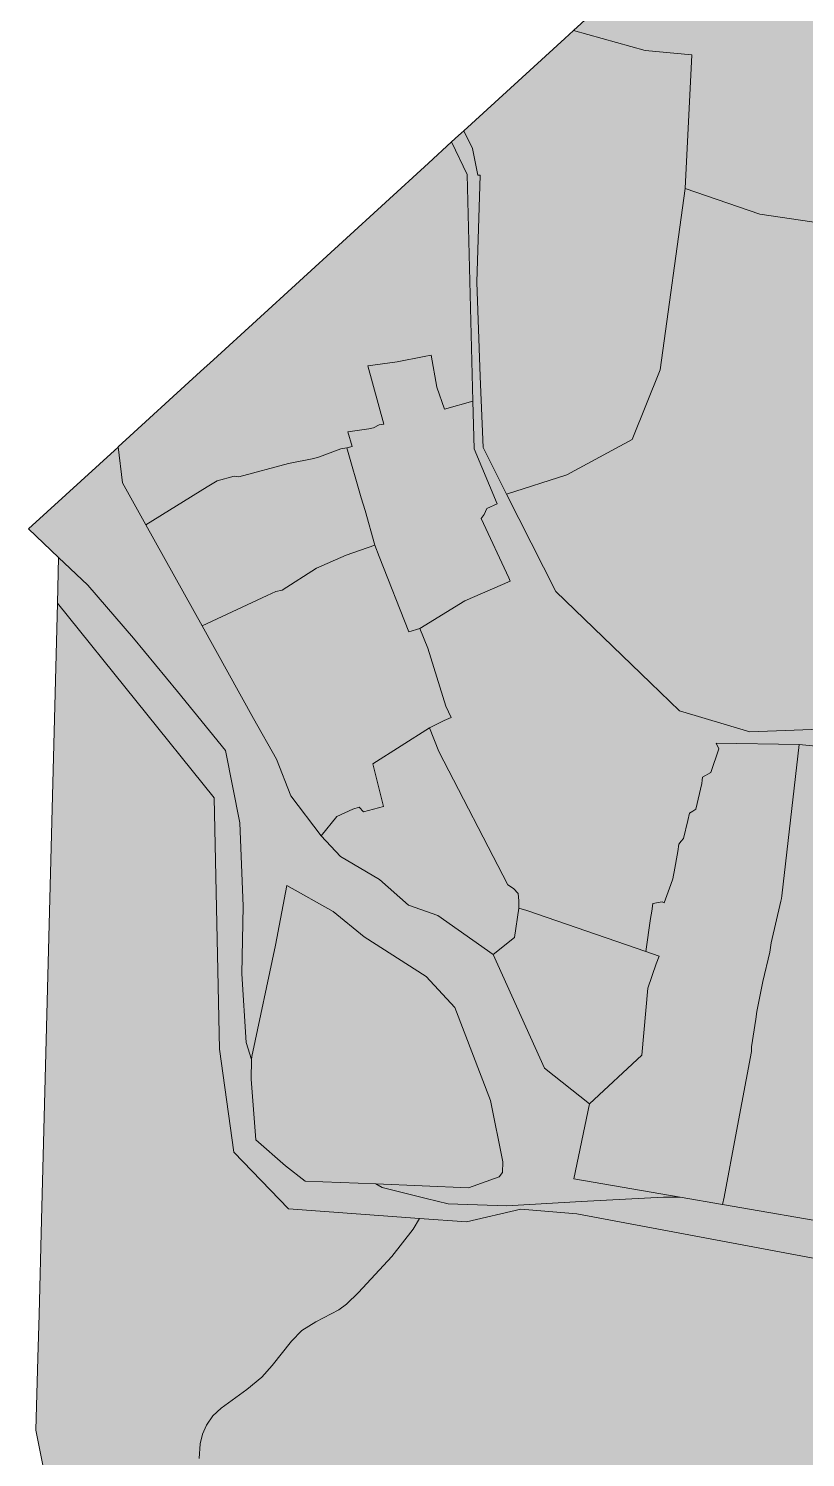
# Model space of a CAD drawing. Header units: metres. Extents: x 541853 to 549675, y 1832829 to 1845715.
# Drawn here: x 545897 to 546120.2, y 1833935.8 to 1834346.3 of the extents above; entities that cross this region are included whole.
import ezdxf

# ---------------------------------------------------------------- set-up
doc = ezdxf.new("R2010")
doc.units = ezdxf.units.M
doc.header["$MEASUREMENT"] = 0
doc.layers.add('1', color=7, linetype='Continuous', lineweight=0)

msp = doc.modelspace()

# ---------------------------------------------------------------- hatches: boundary and pattern name
at = {"layer": '1', "linetype": 'Continuous', "lineweight": 0}
for color, points in [(53, [(546130.53, 1834289.58), (546107.13, 1834293), (546085.71, 1834300.365), (546087.57, 1834338.825), (546074.16, 1834340.085), (546053.58, 1834345.8), (546112.02, 1834399.245), (546154.29, 1834437.885), (546148.17, 1834402.95)]), (53, [(546034.38, 1834212.555), (546027.6, 1834225.965), (546026.76, 1834246.425), (546025.83, 1834273.53), (546026.76, 1834304.235), (546026.13, 1834304.235), (546024.6, 1834311.93), (546022.08, 1834316.97), (546051.12, 1834343.52), (546053.58, 1834345.8), (546074.16, 1834340.085), (546087.57, 1834338.825), (546085.71, 1834300.365), (546078.45, 1834248.255), (546070.44, 1834228.275), (546051.63, 1834218.09)]), (53, [(546157.2, 1834140.945), (546155.31, 1834145.715), (546155.1, 1834146.255), (546104.25, 1834144.275), (546084.06, 1834150.365), (546075.75, 1834158.36), (546048.51, 1834184.565), (546034.38, 1834212.555), (546051.63, 1834218.09), (546070.44, 1834228.275), (546078.45, 1834248.255), (546085.71, 1834300.365), (546107.13, 1834293), (546130.53, 1834289.58), (546186, 1834329), (546248.01, 1834264.005), (546233.1, 1834245.645), (546196.65, 1834234.005), (546175.29, 1834210.365), (546155.82, 1834205.04), (546157.59, 1834183.695), (546162.78, 1834175.295), (546165.27, 1834166.82), (546165.42, 1834160.655), (546168.96, 1834152.165), (546171.18, 1834144.755), (546168.33, 1834143.225), (546162.21, 1834141.305)]), (53, [(546074.4, 1834081.215), (546040.2, 1834092.915), (546037.92, 1834093.635), (546037.89, 1834095.69), (546037.71, 1834097.85), (546036.3, 1834099.275), (546034.74, 1834100.34), (546014.85, 1834138.635), (546012.18, 1834145.475), (546016.44, 1834147.53), (546018.48, 1834148.385), (546016.86, 1834151.625), (546011.76, 1834168.305), (546009.45, 1834173.945), (546022.35, 1834181.925), (546035.4, 1834187.565), (546034.98, 1834188.495), (546027.03, 1834205.595), (546027.96, 1834206.735), (546028.71, 1834208.505), (546031.68, 1834209.84), (546025.02, 1834225.605), (546024.66, 1834239.345), (546023.07, 1834304.4), (546018.57, 1834313.775), (546020.55, 1834315.59), (546022.08, 1834316.97), (546024.6, 1834311.93), (546026.13, 1834304.235), (546026.76, 1834304.235), (546025.83, 1834273.53), (546026.76, 1834246.425), (546027.6, 1834225.965), (546034.38, 1834212.555), (546048.51, 1834184.565), (546075.75, 1834158.36), (546084.06, 1834150.365), (546104.25, 1834144.275), (546155.1, 1834146.255), (546155.31, 1834145.715), (546157.2, 1834140.945), (546149.61, 1834137.48), (546118.47, 1834140.66), (546094.62, 1834141.005), (546095.34, 1834139.415), (546093.03, 1834132.605), (546090.69, 1834131.285), (546090.57, 1834130.385), (546090.48, 1834129.455), (546088.71, 1834122.12), (546087.84, 1834121.535), (546086.94, 1834120.95), (546086.4, 1834118.775), (546085.2, 1834113.645), (546084.51, 1834112.835), (546083.82, 1834112.01), (546083.55, 1834109.865), (546082.5, 1834104.105), (546082.29, 1834103.07), (546082.08, 1834102.035), (546081.6, 1834100.4), (546079.68, 1834095.135), (546079.05, 1834095.495), (546076.41, 1834094.97), (546076.11, 1834092.81), (546075.75, 1834090.68)]), (53, [(545930.7, 1834203.78), (545924.01, 1834215.825), (545922.78, 1834226.175), (545946.45, 1834247.835), (545950.14, 1834251.195), (546011.94, 1834307.715), (546018.57, 1834313.775), (546023.07, 1834304.4), (546024.66, 1834239.345), (546016.53, 1834237.005), (546014.31, 1834243.365), (546012.69, 1834252.53), (546010.71, 1834252.125), (546002.94, 1834250.61), (545994.51, 1834249.425), (545999.04, 1834232.73), (545997.78, 1834232.505), (545996.1, 1834231.665), (545994.78, 1834231.335), (545988.78, 1834230.48), (545989.98, 1834226.295), (545988.42, 1834225.875), (545986.74, 1834225.65), (545980.62, 1834223.28), (545978.94, 1834222.785), (545971.65, 1834221.36), (545957.46, 1834217.58), (545956.11, 1834217.715), (545951.16, 1834216.455), (545948.34, 1834214.7)]), (53, [(546006.27, 1834173.06), (545997.75, 1834194.69), (545996.46, 1834197.96), (545993.7, 1834207.92), (545992.53, 1834211.55), (545988.42, 1834225.875), (545989.98, 1834226.295), (545988.78, 1834230.48), (545994.78, 1834231.335), (545996.1, 1834231.665), (545997.78, 1834232.505), (545999.04, 1834232.73), (545994.51, 1834249.425), (546002.94, 1834250.61), (546010.71, 1834252.125), (546012.69, 1834252.53), (546014.31, 1834243.365), (546016.53, 1834237.005), (546024.66, 1834239.345), (546025.02, 1834225.605), (546031.68, 1834209.84), (546028.71, 1834208.505), (546027.96, 1834206.735), (546027.03, 1834205.595), (546034.98, 1834188.495), (546035.4, 1834187.565), (546022.35, 1834181.925), (546009.45, 1834173.945)]), (252, [(546034.41, 1834008.075), (546017.58, 1834008.675), (546011.28, 1834010.22), (545998.59, 1834013.34), (545996.79, 1834014.39), (546023.43, 1834013.28), (546032.22, 1834016.43), (546033.18, 1834017.66), (546033.3, 1834020.72), (546029.73, 1834038.36), (546019.53, 1834065.09), (546011.22, 1834074), (545993.4, 1834085.415), (545984.52, 1834092.63), (545971.26, 1834100.1), (545967.96, 1834082.985), (545961.12, 1834051.02), (545961.09, 1834050.165), (545959.56, 1834055.07), (545958.33, 1834074.795), (545958.63, 1834094.19), (545957.73, 1834118.175), (545953.56, 1834138.965), (545939.82, 1834155.87), (545927.16, 1834171.185), (545914.08, 1834186.47), (545905.65, 1834194.42), (545897.01, 1834202.595), (545922.72, 1834226.115), (545922.75, 1834226.13), (545922.78, 1834226.175), (545924.01, 1834215.825), (545930.7, 1834203.78), (545946.9, 1834174.71), (545961.66, 1834148.16), (545968.29, 1834136.4), (545972.34, 1834125.885), (545981.1, 1834114.365), (545986.65, 1834108.455), (545997.81, 1834101.9), (546006.18, 1834094.52), (546014.64, 1834091.505), (546030.48, 1834080.285), (546045.27, 1834047.705), (546058.14, 1834037.415), (546053.67, 1834015.845), (546084.27, 1834010.58), (546079.53, 1834010.565), (546079.47, 1834010.565), (546055.83, 1834009.395)]), (53, [(545946.9, 1834174.71), (545930.7, 1834203.78), (545948.34, 1834214.7), (545951.16, 1834216.455), (545956.11, 1834217.715), (545957.46, 1834217.58), (545971.65, 1834221.36), (545978.94, 1834222.785), (545980.62, 1834223.28), (545986.74, 1834225.65), (545988.42, 1834225.875), (545992.53, 1834211.55), (545993.7, 1834207.92), (545996.46, 1834197.96), (545988.3, 1834195.035), (545979.78, 1834191.36), (545969.91, 1834185.03), (545968.08, 1834184.655), (545965.59, 1834183.5)]), (53, [(545981.1, 1834114.365), (545972.34, 1834125.885), (545968.29, 1834136.4), (545961.66, 1834148.16), (545946.9, 1834174.71), (545965.59, 1834183.5), (545968.08, 1834184.655), (545969.91, 1834185.03), (545979.78, 1834191.36), (545988.3, 1834195.035), (545996.46, 1834197.96), (545997.75, 1834194.69), (546006.27, 1834173.06), (546009.45, 1834173.945), (546011.76, 1834168.305), (546016.86, 1834151.625), (546018.48, 1834148.385), (546016.44, 1834147.53), (546012.18, 1834145.475), (545995.89, 1834135.065), (545998.95, 1834122.84), (545993.25, 1834121.265), (545991.96, 1834122.645), (545990.16, 1834122.075), (545985.54, 1834119.96)]), (252, [(546203.7, 1833977.835), (546054.54, 1834005.855), (546038.43, 1834007.175), (546022.86, 1834003.545), (546009.36, 1834004.505), (545971.68, 1834007.205), (545955.96, 1834023.54), (545951.91, 1834053.105), (545950.35, 1834125.3), (545905.32, 1834181.25), (545905.65, 1834194.42), (545914.08, 1834186.47), (545927.16, 1834171.185), (545939.82, 1834155.87), (545953.56, 1834138.965), (545957.73, 1834118.175), (545958.63, 1834094.19), (545958.33, 1834074.795), (545959.56, 1834055.07), (545961.09, 1834050.165), (545960.94, 1834044.495), (545962.35, 1834027.065), (545970.81, 1834019.565), (545976.45, 1834015.23), (545996.79, 1834014.39), (545998.59, 1834013.34), (546011.28, 1834010.22), (546017.58, 1834008.675), (546034.41, 1834008.075), (546055.83, 1834009.395), (546079.47, 1834010.565), (546079.53, 1834010.565), (546084.27, 1834010.58), (546096.42, 1834008.48), (546130.74, 1834002.555), (546169.14, 1833995.925), (546174.63, 1833994.785), (546176.16, 1833994.02), (546179.19, 1833994.32), (546189.24, 1833991.995), (546202.83, 1833989.775), (546199.29, 1833989.085), (546202.59, 1833988.965), (546205.29, 1833988.125), (546206.04, 1833987.285), (546206.67, 1833984.405), (546207.27, 1833983.475), (546208.83, 1833982.785), (546211.65, 1833982.395), (546213.03, 1833981.54)]), (53, [(545992.2, 1833821.265), (545988.57, 1833823.905), (545973.69, 1833836.445), (545947.02, 1833857.955), (545910.87, 1833884.94), (545899.14, 1833943.605), (545899.71, 1833964.425), (545900.04, 1833976.89), (545900.76, 1834004.055), (545905.32, 1834181.25), (545950.35, 1834125.3), (545951.91, 1834053.105), (545955.96, 1834023.54), (545971.68, 1834007.205), (546009.36, 1834004.505), (546007.47, 1834001.385), (546001.38, 1833993.585), (545991.84, 1833983.175), (545988.36, 1833979.89), (545986.17, 1833978.18), (545979.54, 1833974.82), (545975.55, 1833972.33), (545972.52, 1833969.27), (545966.97, 1833962.265), (545964, 1833958.905), (545959.68, 1833955.335), (545952.33, 1833950.01), (545949.99, 1833947.745), (545948.16, 1833945.135), (545947.02, 1833942.495), (545946.36, 1833939.75), (545946.06, 1833935.49), (545946.54, 1833930.915), (545947.74, 1833927.345), (545948.94, 1833925.485), (545951.34, 1833923.025), (545959.95, 1833916.77), (545962.14, 1833914.985), (545963.94, 1833913.02), (545964.96, 1833911.235), (545965.62, 1833909.3), (545966.01, 1833906.81), (545966.1, 1833904.305), (545965.89, 1833901.515), (545965.05, 1833898.995), (545963.82, 1833897.255), (545957.07, 1833889.545), (545954.73, 1833886.065), (545952.78, 1833882.33), (545951.37, 1833878.94), (545949.48, 1833873.18), (545948.43, 1833868.47), (545948.55, 1833867.12), (545950.5, 1833865.2), (545962.77, 1833850.14), (545970.15, 1833842.085), (545980.89, 1833831.48)]), (53, [(546030.48, 1834080.285), (546014.64, 1834091.505), (546006.18, 1834094.52), (545997.81, 1834101.9), (545986.65, 1834108.455), (545981.1, 1834114.365), (545985.54, 1834119.96), (545990.16, 1834122.075), (545991.96, 1834122.645), (545993.25, 1834121.265), (545998.95, 1834122.84), (545995.89, 1834135.065), (546012.18, 1834145.475), (546014.85, 1834138.635), (546034.74, 1834100.34), (546036.3, 1834099.275), (546037.71, 1834097.85), (546037.89, 1834095.69), (546037.92, 1834093.635), (546036.6, 1834085.205)]), (53, [(546169.14, 1833995.925), (546130.74, 1834002.555), (546096.42, 1834008.48), (546096.84, 1834010.625), (546100.41, 1834029.585), (546104.73, 1834052.475), (546104.7, 1834053.825), (546105.99, 1834061.775), (546106.23, 1834063.905), (546107.97, 1834072.56), (546109.98, 1834081.005), (546110.37, 1834083.705), (546113.19, 1834095.615), (546113.34, 1834096.38), (546113.49, 1834097.13), (546114.93, 1834109.685), (546118.47, 1834140.66), (546149.61, 1834137.48), (546157.2, 1834140.945), (546162.21, 1834141.305), (546168.33, 1834143.225), (546171.18, 1834144.755), (546172.08, 1834140.615), (546174.06, 1834136.46), (546174.48, 1834135.695), (546176.85, 1834134.33), (546178.14, 1834131.495), (546182.16, 1834127.205), (546185.19, 1834124.25), (546192.51, 1834119.555), (546196.83, 1834117.23), (546196.83, 1834116.015), (546196.83, 1834114.2), (546199.47, 1834111.965), (546200.16, 1834112.865), (546201, 1834113.615), (546202.53, 1834114.68), (546208.86, 1834113.09), (546215.1, 1834111.785), (546216.57, 1834112.295), (546222.24, 1834115.61), (546222.24, 1834117.275), (546223.47, 1834118.715), (546225.45, 1834119.075), (546228.81, 1834118.895), (546231.03, 1834119.585), (546231.18, 1834119.615), (546234.24, 1834120.185), (546236.37, 1834121.325), (546238.62, 1834115.565), (546237.24, 1834115.505), (546237.39, 1834112.865), (546237.39, 1834112.715), (546235.41, 1834107.765), (546234.15, 1834101.465), (546233.91, 1834095.135), (546233.43, 1834084.38), (546238.05, 1834085.175), (546237.03, 1834057.995), (546237.69, 1834051.545), (546237.39, 1834046.415), (546226.98, 1834044.345), (546224.61, 1834043.865), (546222.66, 1834043.955), (546220.65, 1834044.18), (546218.61, 1834044.75), (546207.48, 1834048.395), (546203.25, 1834050.96), (546202.65, 1834047.33), (546197.88, 1834039.755), (546191.1, 1834031.925), (546188.79, 1834030.275), (546187.74, 1834029.105), (546187.35, 1834027.77), (546184.26, 1834025.385), (546178.32, 1834019.805), (546175.83, 1834017.285), (546175.92, 1834014.72), (546174, 1834008.72), (546174.99, 1834000.965), (546169.56, 1833997.095), (546169.38, 1833996.6)]), (53, [(546096.42, 1834008.48), (546084.27, 1834010.58), (546053.67, 1834015.845), (546058.14, 1834037.415), (546073.23, 1834051.425), (546074.97, 1834070.685), (546077.37, 1834077.645), (546078.18, 1834079.88), (546074.4, 1834081.215), (546075.75, 1834090.68), (546076.11, 1834092.81), (546076.41, 1834094.97), (546079.05, 1834095.495), (546079.68, 1834095.135), (546081.6, 1834100.4), (546082.08, 1834102.035), (546082.29, 1834103.07), (546082.5, 1834104.105), (546083.55, 1834109.865), (546083.82, 1834112.01), (546084.51, 1834112.835), (546085.2, 1834113.645), (546086.4, 1834118.775), (546086.94, 1834120.95), (546087.84, 1834121.535), (546088.71, 1834122.12), (546090.48, 1834129.455), (546090.57, 1834130.385), (546090.69, 1834131.285), (546093.03, 1834132.605), (546095.34, 1834139.415), (546094.62, 1834141.005), (546118.47, 1834140.66), (546114.93, 1834109.685), (546113.49, 1834097.13), (546113.34, 1834096.38), (546113.19, 1834095.615), (546110.37, 1834083.705), (546109.98, 1834081.005), (546107.97, 1834072.56), (546106.23, 1834063.905), (546105.99, 1834061.775), (546104.7, 1834053.825), (546104.73, 1834052.475), (546100.41, 1834029.585), (546096.84, 1834010.625)]), (53, [(546023.43, 1834013.28), (545996.79, 1834014.39), (545976.45, 1834015.23), (545970.81, 1834019.565), (545962.35, 1834027.065), (545960.94, 1834044.495), (545961.09, 1834050.165), (545961.12, 1834051.02), (545967.96, 1834082.985), (545971.26, 1834100.1), (545984.52, 1834092.63), (545993.4, 1834085.415), (546011.22, 1834074), (546019.53, 1834065.09), (546029.73, 1834038.36), (546033.3, 1834020.72), (546033.18, 1834017.66), (546032.22, 1834016.43)]), (53, [(546058.14, 1834037.415), (546045.27, 1834047.705), (546030.48, 1834080.285), (546036.6, 1834085.205), (546037.92, 1834093.635), (546040.2, 1834092.915), (546074.4, 1834081.215), (546078.18, 1834079.88), (546077.37, 1834077.645), (546074.97, 1834070.685), (546073.23, 1834051.425)]), (53, [(546096.75, 1833750.765), (546072.3, 1833766.98), (546050.34, 1833781.545), (546015.66, 1833803.85), (546008.04, 1833809.775), (545997.78, 1833817.2), (545992.2, 1833821.265), (545980.89, 1833831.48), (545970.15, 1833842.085), (545962.77, 1833850.14), (545950.5, 1833865.2), (545948.55, 1833867.12), (545948.43, 1833868.47), (545949.48, 1833873.18), (545951.37, 1833878.94), (545952.78, 1833882.33), (545954.73, 1833886.065), (545957.07, 1833889.545), (545963.82, 1833897.255), (545965.05, 1833898.995), (545965.89, 1833901.515), (545966.1, 1833904.305), (545966.01, 1833906.81), (545965.62, 1833909.3), (545964.96, 1833911.235), (545963.94, 1833913.02), (545962.14, 1833914.985), (545959.95, 1833916.77), (545951.34, 1833923.025), (545948.94, 1833925.485), (545947.74, 1833927.345), (545946.54, 1833930.915), (545946.06, 1833935.49), (545946.36, 1833939.75), (545947.02, 1833942.495), (545948.16, 1833945.135), (545949.99, 1833947.745), (545952.33, 1833950.01), (545959.68, 1833955.335), (545964, 1833958.905), (545966.97, 1833962.265), (545972.52, 1833969.27), (545975.55, 1833972.33), (545979.54, 1833974.82), (545986.17, 1833978.18), (545988.36, 1833979.89), (545991.84, 1833983.175), (546001.38, 1833993.585), (546007.47, 1834001.385), (546009.36, 1834004.505), (546022.86, 1834003.545), (546038.43, 1834007.175), (546054.54, 1834005.855), (546203.7, 1833977.835), (546213.03, 1833981.54), (546214.5, 1833980.625), (546218.85, 1833979.185), (546220.17, 1833978.21), (546222.51, 1833975.615), (546224.07, 1833974.625), (546226.23, 1833974.025), (546228.09, 1833973.8), (546233.34, 1833974.34), (546233.37, 1833973.695), (546232.32, 1833972.375), (546226.8, 1833967.86), (546192.39, 1833944.325), (546182.31, 1833936.78), (546168.09, 1833924.585), (546159.51, 1833916.245), (546153.96, 1833910.395), (546151.32, 1833906.87), (546148.86, 1833902.04), (546146.58, 1833895.815), (546142.5, 1833883.485), (546139.95, 1833877.395), (546134.16, 1833867.075), (546124.95, 1833852.87), (546123.21, 1833849.24), (546122.43, 1833846.795), (546121.98, 1833844.41), (546122.07, 1833840.96), (546122.7, 1833838.41), (546123.87, 1833836.01), (546125.61, 1833833.805), (546128.55, 1833831.255), (546133.29, 1833828.075), (546136.83, 1833826.2), (546136.71, 1833824.31), (546138.51, 1833808.11), (546137.91, 1833801.795), (546134.01, 1833796.695), (546127.41, 1833788.295), (546118.41, 1833783.195), (546106.71, 1833775.095), (546105.51, 1833772.695), (546099.51, 1833757.62)])]:
    msp.add_hatch(color=color, dxfattribs=at).paths.add_polyline_path(points)

# ---------------------------------------------------------------- linework, layer by layer
at = {"layer": '1', "color": 7, "linetype": 'Continuous', "lineweight": 0, "flags": 128}
for points in [[(546053.58, 1834345.8), (546112.02, 1834399.245), (546154.29, 1834437.885), (546148.17, 1834402.95), (546130.53, 1834289.58), (546107.13, 1834293), (546085.71, 1834300.365), (546087.57, 1834338.825), (546074.16, 1834340.085), (546053.58, 1834345.8)], [(546022.08, 1834316.97), (546051.12, 1834343.52), (546053.58, 1834345.8), (546074.16, 1834340.085), (546087.57, 1834338.825), (546085.71, 1834300.365), (546078.45, 1834248.255), (546070.44, 1834228.275), (546051.63, 1834218.09), (546034.38, 1834212.555), (546027.6, 1834225.965), (546026.76, 1834246.425), (546025.83, 1834273.53), (546026.76, 1834304.235), (546026.13, 1834304.235), (546024.6, 1834311.93), (546022.08, 1834316.97)], [(545922.78, 1834226.175), (545946.45, 1834247.835), (545950.14, 1834251.195), (546011.94, 1834307.715), (546018.57, 1834313.775), (546023.07, 1834304.4), (546024.66, 1834239.345), (546016.53, 1834237.005), (546014.31, 1834243.365), (546012.69, 1834252.53), (546010.71, 1834252.125), (546002.94, 1834250.61), (545994.51, 1834249.425), (545999.04, 1834232.73), (545997.78, 1834232.505), (545996.1, 1834231.665), (545994.78, 1834231.335), (545988.78, 1834230.48), (545989.98, 1834226.295), (545988.42, 1834225.875), (545986.74, 1834225.65), (545980.62, 1834223.28), (545978.94, 1834222.785), (545971.65, 1834221.36), (545957.46, 1834217.58), (545956.11, 1834217.715), (545951.16, 1834216.455), (545948.34, 1834214.7), (545930.7, 1834203.78), (545924.01, 1834215.825), (545922.78, 1834226.175)], [(545988.42, 1834225.875), (545989.98, 1834226.295), (545988.78, 1834230.48), (545994.78, 1834231.335), (545996.1, 1834231.665), (545997.78, 1834232.505), (545999.04, 1834232.73), (545994.51, 1834249.425), (546002.94, 1834250.61), (546010.71, 1834252.125), (546012.69, 1834252.53), (546014.31, 1834243.365), (546016.53, 1834237.005), (546024.66, 1834239.345), (546025.02, 1834225.605), (546031.68, 1834209.84), (546028.71, 1834208.505), (546027.96, 1834206.735), (546027.03, 1834205.595), (546034.98, 1834188.495), (546035.4, 1834187.565), (546022.35, 1834181.925), (546009.45, 1834173.945), (546006.27, 1834173.06), (545997.75, 1834194.69), (545996.46, 1834197.96), (545993.7, 1834207.92), (545992.53, 1834211.55), (545988.42, 1834225.875)], [(545897.01, 1834202.595), (545922.72, 1834226.115), (545922.75, 1834226.13), (545922.78, 1834226.175), (545924.01, 1834215.825), (545930.7, 1834203.78), (545946.9, 1834174.71), (545961.66, 1834148.16), (545968.29, 1834136.4), (545972.34, 1834125.885), (545981.1, 1834114.365), (545986.65, 1834108.455), (545997.81, 1834101.9), (546006.18, 1834094.52), (546014.64, 1834091.505), (546030.48, 1834080.285), (546045.27, 1834047.705), (546058.14, 1834037.415), (546053.67, 1834015.845), (546084.27, 1834010.58), (546079.53, 1834010.565), (546079.47, 1834010.565), (546055.83, 1834009.395), (546034.41, 1834008.075), (546017.58, 1834008.675), (546011.28, 1834010.22), (545998.59, 1834013.34), (545996.79, 1834014.39), (546023.43, 1834013.28), (546032.22, 1834016.43), (546033.18, 1834017.66), (546033.3, 1834020.72), (546029.73, 1834038.36), (546019.53, 1834065.09), (546011.22, 1834074), (545993.4, 1834085.415), (545984.52, 1834092.63), (545971.26, 1834100.1), (545967.96, 1834082.985), (545961.12, 1834051.02), (545961.09, 1834050.165), (545959.56, 1834055.07), (545958.33, 1834074.795), (545958.63, 1834094.19), (545957.73, 1834118.175), (545953.56, 1834138.965), (545939.82, 1834155.87), (545927.16, 1834171.185), (545914.08, 1834186.47), (545905.65, 1834194.42), (545897.01, 1834202.595)], [(545930.7, 1834203.78), (545948.34, 1834214.7), (545951.16, 1834216.455), (545956.11, 1834217.715), (545957.46, 1834217.58), (545971.65, 1834221.36), (545978.94, 1834222.785), (545980.62, 1834223.28), (545986.74, 1834225.65), (545988.42, 1834225.875), (545992.53, 1834211.55), (545993.7, 1834207.92), (545996.46, 1834197.96), (545988.3, 1834195.035), (545979.78, 1834191.36), (545969.91, 1834185.03), (545968.08, 1834184.655), (545965.59, 1834183.5), (545946.9, 1834174.71), (545930.7, 1834203.78)], [(545946.9, 1834174.71), (545965.59, 1834183.5), (545968.08, 1834184.655), (545969.91, 1834185.03), (545979.78, 1834191.36), (545988.3, 1834195.035), (545996.46, 1834197.96), (545997.75, 1834194.69), (546006.27, 1834173.06), (546009.45, 1834173.945), (546011.76, 1834168.305), (546016.86, 1834151.625), (546018.48, 1834148.385), (546016.44, 1834147.53), (546012.18, 1834145.475), (545995.89, 1834135.065), (545998.95, 1834122.84), (545993.25, 1834121.265), (545991.96, 1834122.645), (545990.16, 1834122.075), (545985.54, 1834119.96), (545981.1, 1834114.365), (545972.34, 1834125.885), (545968.29, 1834136.4), (545961.66, 1834148.16), (545946.9, 1834174.71)], [(545981.1, 1834114.365), (545985.54, 1834119.96), (545990.16, 1834122.075), (545991.96, 1834122.645), (545993.25, 1834121.265), (545998.95, 1834122.84), (545995.89, 1834135.065), (546012.18, 1834145.475), (546014.85, 1834138.635), (546034.74, 1834100.34), (546036.3, 1834099.275), (546037.71, 1834097.85), (546037.89, 1834095.69), (546037.92, 1834093.635), (546036.6, 1834085.205), (546030.48, 1834080.285), (546014.64, 1834091.505), (546006.18, 1834094.52), (545997.81, 1834101.9), (545986.65, 1834108.455), (545981.1, 1834114.365)], [(546058.14, 1834037.415), (546073.23, 1834051.425), (546074.97, 1834070.685), (546077.37, 1834077.645), (546078.18, 1834079.88), (546074.4, 1834081.215), (546075.75, 1834090.68), (546076.11, 1834092.81), (546076.41, 1834094.97), (546079.05, 1834095.495), (546079.68, 1834095.135), (546081.6, 1834100.4), (546082.08, 1834102.035), (546082.29, 1834103.07), (546082.5, 1834104.105), (546083.55, 1834109.865), (546083.82, 1834112.01), (546084.51, 1834112.835), (546085.2, 1834113.645), (546086.4, 1834118.775), (546086.94, 1834120.95), (546087.84, 1834121.535), (546088.71, 1834122.12), (546090.48, 1834129.455), (546090.57, 1834130.385), (546090.69, 1834131.285), (546093.03, 1834132.605), (546095.34, 1834139.415), (546094.62, 1834141.005), (546118.47, 1834140.66), (546114.93, 1834109.685), (546113.49, 1834097.13), (546113.34, 1834096.38), (546113.19, 1834095.615), (546110.37, 1834083.705), (546109.98, 1834081.005), (546107.97, 1834072.56), (546106.23, 1834063.905), (546105.99, 1834061.775), (546104.7, 1834053.825), (546104.73, 1834052.475), (546100.41, 1834029.585), (546096.84, 1834010.625), (546096.42, 1834008.48), (546084.27, 1834010.58), (546053.67, 1834015.845), (546058.14, 1834037.415)], [(545961.09, 1834050.165), (545961.12, 1834051.02), (545967.96, 1834082.985), (545971.26, 1834100.1), (545984.52, 1834092.63), (545993.4, 1834085.415), (546011.22, 1834074), (546019.53, 1834065.09), (546029.73, 1834038.36), (546033.3, 1834020.72), (546033.18, 1834017.66), (546032.22, 1834016.43), (546023.43, 1834013.28), (545996.79, 1834014.39), (545976.45, 1834015.23), (545970.81, 1834019.565), (545962.35, 1834027.065), (545960.94, 1834044.495), (545961.09, 1834050.165)], [(546030.48, 1834080.285), (546036.6, 1834085.205), (546037.92, 1834093.635), (546040.2, 1834092.915), (546074.4, 1834081.215), (546078.18, 1834079.88), (546077.37, 1834077.645), (546074.97, 1834070.685), (546073.23, 1834051.425), (546058.14, 1834037.415), (546045.27, 1834047.705), (546030.48, 1834080.285)]]:
    msp.add_lwpolyline(points, close=True, dxfattribs=at)
for points in [[(546149.61, 1834137.48), (546118.47, 1834140.66), (546094.62, 1834141.005), (546095.34, 1834139.415), (546093.03, 1834132.605), (546090.69, 1834131.285), (546090.57, 1834130.385), (546090.48, 1834129.455), (546088.71, 1834122.12), (546087.84, 1834121.535), (546086.94, 1834120.95), (546086.4, 1834118.775), (546085.2, 1834113.645), (546084.51, 1834112.835), (546083.82, 1834112.01), (546083.55, 1834109.865), (546082.5, 1834104.105), (546082.29, 1834103.07), (546082.08, 1834102.035), (546081.6, 1834100.4), (546079.68, 1834095.135), (546079.05, 1834095.495), (546076.41, 1834094.97), (546076.11, 1834092.81), (546075.75, 1834090.68), (546074.4, 1834081.215), (546040.2, 1834092.915), (546037.92, 1834093.635), (546037.89, 1834095.69), (546037.71, 1834097.85), (546036.3, 1834099.275), (546034.74, 1834100.34), (546014.85, 1834138.635), (546012.18, 1834145.475), (546016.44, 1834147.53), (546018.48, 1834148.385), (546016.86, 1834151.625), (546011.76, 1834168.305), (546009.45, 1834173.945), (546009.45, 1834173.945), (546022.35, 1834181.925), (546035.4, 1834187.565), (546034.98, 1834188.495), (546027.03, 1834205.595), (546027.96, 1834206.735), (546028.71, 1834208.505), (546031.68, 1834209.84), (546025.02, 1834225.605), (546024.66, 1834239.345), (546023.07, 1834304.4), (546018.57, 1834313.775), (546020.55, 1834315.59), (546022.08, 1834316.97), (546024.6, 1834311.93), (546026.13, 1834304.235), (546026.76, 1834304.235), (546025.83, 1834273.53), (546026.76, 1834246.425), (546027.6, 1834225.965), (546034.38, 1834212.555), (546048.51, 1834184.565), (546075.75, 1834158.36), (546084.06, 1834150.365), (546104.25, 1834144.275), (546155.1, 1834146.255)], [(546155.1, 1834146.255), (546104.25, 1834144.275), (546084.06, 1834150.365), (546075.75, 1834158.36), (546048.51, 1834184.565), (546034.38, 1834212.555), (546034.38, 1834212.555), (546051.63, 1834218.09), (546070.44, 1834228.275), (546078.45, 1834248.255), (546085.71, 1834300.365), (546107.13, 1834293), (546130.53, 1834289.58)], [(546203.7, 1833977.835), (546054.54, 1834005.855), (546038.43, 1834007.175), (546022.86, 1834003.545), (546009.36, 1834004.505), (545971.68, 1834007.205), (545955.96, 1834023.54), (545951.91, 1834053.105), (545950.35, 1834125.3), (545905.32, 1834181.25), (545905.32, 1834181.25), (545905.65, 1834194.42), (545914.08, 1834186.47), (545927.16, 1834171.185), (545939.82, 1834155.87), (545953.56, 1834138.965), (545957.73, 1834118.175), (545958.63, 1834094.19), (545958.33, 1834074.795), (545959.56, 1834055.07), (545961.09, 1834050.165), (545960.94, 1834044.495), (545962.35, 1834027.065), (545970.81, 1834019.565), (545976.45, 1834015.23), (545996.79, 1834014.39), (545998.59, 1834013.34), (546011.28, 1834010.22), (546017.58, 1834008.675), (546034.41, 1834008.075), (546055.83, 1834009.395), (546079.47, 1834010.565), (546079.53, 1834010.565), (546084.27, 1834010.58), (546096.42, 1834008.48), (546130.74, 1834002.555)], [(545910.87, 1833884.94), (545899.14, 1833943.605), (545899.71, 1833964.425), (545900.04, 1833976.89), (545900.76, 1834004.055), (545900.76, 1834004.055), (545905.32, 1834181.25), (545950.35, 1834125.3), (545951.91, 1834053.105), (545955.96, 1834023.54), (545971.68, 1834007.205), (546009.36, 1834004.505), (546007.47, 1834001.385), (546001.38, 1833993.585), (545991.84, 1833983.175), (545988.36, 1833979.89), (545986.17, 1833978.18), (545979.54, 1833974.82), (545975.55, 1833972.33), (545972.52, 1833969.27), (545966.97, 1833962.265), (545964, 1833958.905), (545959.68, 1833955.335), (545952.33, 1833950.01), (545949.99, 1833947.745), (545948.16, 1833945.135), (545947.02, 1833942.495), (545946.36, 1833939.75), (545946.06, 1833935.49)], [(546130.74, 1834002.555), (546096.42, 1834008.48), (546096.42, 1834008.48), (546096.84, 1834010.625), (546100.41, 1834029.585), (546104.73, 1834052.475), (546104.7, 1834053.825), (546105.99, 1834061.775), (546106.23, 1834063.905), (546107.97, 1834072.56), (546109.98, 1834081.005), (546110.37, 1834083.705), (546113.19, 1834095.615), (546113.34, 1834096.38), (546113.49, 1834097.13), (546114.93, 1834109.685), (546118.47, 1834140.66), (546149.61, 1834137.48)], [(545946.06, 1833935.49), (545946.36, 1833939.75), (545947.02, 1833942.495), (545948.16, 1833945.135), (545949.99, 1833947.745), (545952.33, 1833950.01), (545959.68, 1833955.335), (545964, 1833958.905), (545966.97, 1833962.265), (545972.52, 1833969.27), (545975.55, 1833972.33), (545979.54, 1833974.82), (545986.17, 1833978.18), (545988.36, 1833979.89), (545991.84, 1833983.175), (546001.38, 1833993.585), (546007.47, 1834001.385), (546009.36, 1834004.505), (546009.36, 1834004.505), (546022.86, 1834003.545), (546038.43, 1834007.175), (546054.54, 1834005.855), (546203.7, 1833977.835)]]:
    msp.add_lwpolyline(points, dxfattribs=at)

doc.saveas('drawing.dxf')
